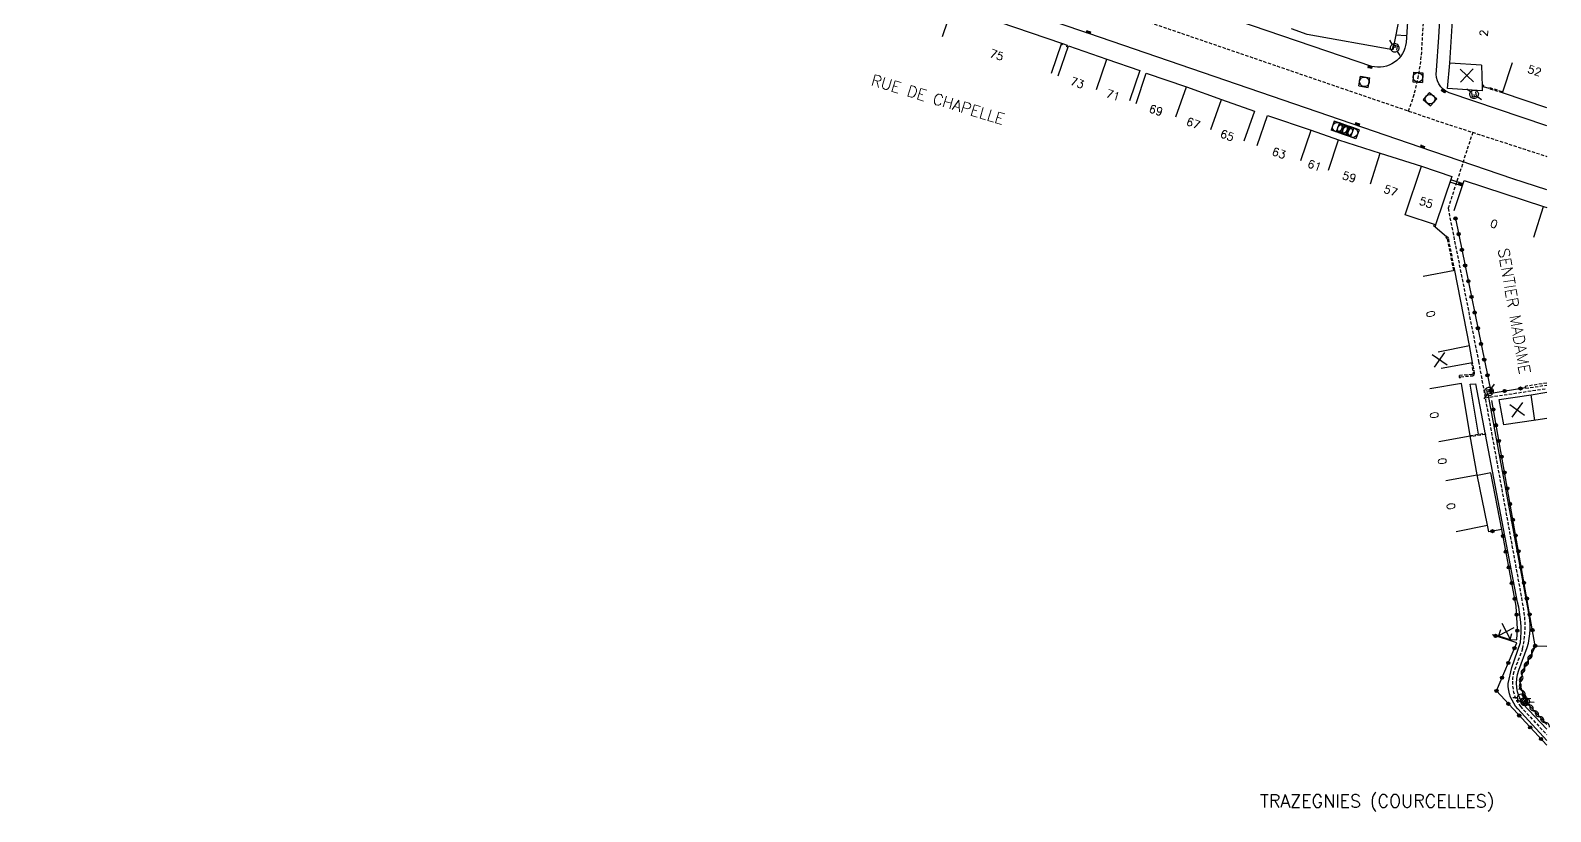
# Model space of a CAD drawing. Extents: x 146000 to 147001, y 128004 to 129000.
# Drawn here: x 146763.1 to 147000.6, y 128003.6 to 128125.6 of the extents above; entities that cross this region are included whole.
import ezdxf
from ezdxf.enums import TextEntityAlignment as Align

# ---------------------------------------------------------------- set-up
doc = ezdxf.new("R2010")
doc.units = 0
doc.header["$MEASUREMENT"] = 0
doc.linetypes.add('DASHED', pattern=[0.75, 0.5, -0.25])
doc.layers.get('0').update_dxf_attribs({"linetype": 'CONTINUOUS'})
for name, color, linetype in [('W0001', 6, 'DASHED'), ('W0008', 7, 'CONTINUOUS'), ('W0100', 7, 'CONTINUOUS'), ('W0112', 1, 'DASHED'), ('W0310', 3, 'CONTINUOUS'), ('W0322', 7, 'CONTINUOUS'), ('W0334', 7, 'CONTINUOUS'), ('W0400', 7, 'CONTINUOUS'), ('W0420', 7, 'CONTINUOUS'), ('W0471', 7, 'CONTINUOUS'), ('W0980', 7, 'CONTINUOUS'), ('W0989', 7, 'CONTINUOUS'), ('W0991', 7, 'CONTINUOUS'), ('W1102', 7, 'CONTINUOUS')]:
    doc.layers.add(name, color=color, linetype=linetype)
doc.styles.get("Standard").update_dxf_attribs({"font": 'romans.shx', "width": 0.85})

# ---------------------------------------------------------------- blocks, each defined once
blk = doc.blocks.new('t991o')
at = {"color": 0, "linetype": 'Continuous'}
for p, q in [((-1, 1), (1, -1)), ((-1, -1), (1, 1))]:
    blk.add_line(p, q, dxfattribs=at)
blk = doc.blocks.new('t322o')
at = {"color": 0, "linetype": 'Continuous'}
for radius in [0.25, 0.15]:
    blk.add_circle((0, 0), radius, dxfattribs=at)
blk = doc.blocks.new('t310o')
at = {"color": 0, "linetype": 'Continuous'}
for centre, start, end in [((-0.5, 0.38), 216.8699, 323.1304), ((0.5, -0.37), 36.8699, 143.1303)]:
    blk.add_arc(centre, 0.625, start, end, dxfattribs=at)
blk = doc.blocks.new('T400')
for p, q in [((-0.15, 0.3), (0.15, 0.3)), ((-0.15, -0.25), (-0.15, 0.3)), ((-0.15, 0.15), (0.15, 0.15)), ((-0.15, 0), (0.15, 0)), ((0.15, 0.3), (0.15, -0.25)), ((-0.15, -0.15), (0.15, -0.15)), ((-0.15, -0.25), (-0.15, -0.3)), ((-0.15, -0.3), (0.15, -0.3)), ((0.15, -0.3), (0.15, -0.25))]:
    blk.add_line(p, q)
blk = doc.blocks.new('T420')
for p, q in [((0.75, 0.75), (-0.75, 0.75)), ((-0.75, 0.75), (-0.75, -0.75)), ((0.75, 0.75), (0.75, -0.75)), ((0.75, -0.75), (-0.75, -0.75))]:
    blk.add_line(p, q)
blk.add_ellipse((0, 0), major_axis=(-0.53, 0.53), ratio=1, start_param=3.926991, end_param=10.210176)
blk = doc.blocks.new('T471')
for p, q in [((-0.333334, 0.333334), (-0.333334, -0.333334)), ((-0.333334, 0.333334), (0.333334, 0.333334)), ((-0.333334, 0), (0, 0)), ((0.500001, 0.500001), (1.000002, 1.000002)), ((-0.500001, -0.500001), (-1.000002, -1.000002)), ((-0.333334, -0.333334), (0.333334, -0.333334))]:
    blk.add_line(p, q)
blk.add_ellipse((0, 0), major_axis=(0.471405, 0.471405), ratio=1, start_param=5.4977871438, end_param=11.780972451)

msp = doc.modelspace()

# ---------------------------------------------------------------- linework, layer by layer
at = {"layer": 'W0001', "flags": 128}
msp.add_lwpolyline([(146978.4, 128113.04, 0.082216), (146980.53, 128123.58), (146981.72, 128142.9), (146981.77, 128146.42, 0.09103), (146976.35, 128174.22), (146968.43, 128194.51), (146964.83, 128202.97), (146959.72, 128214.18), (146937.81, 128261.38, 0.018363), (146925.73, 128281.21), (146912.96, 128301.75), (146911.29, 128308.61), (146905.88, 128316.62), (146893.43, 128330.65)], format="xyb", dxfattribs=at)
for points in [[(146764.38, 128187.07), (146789.76, 128178.4), (146805.02, 128173.19), (146842.42, 128160.35), (146887.21, 128145.02), (146900.96, 128139.5), (146929.96, 128129.62), (146971.11, 128115.53), (146983.2, 128111.4), (147000, 128105.95)], [(146990.37, 128068.25), (147000, 128069.7)]]:
    msp.add_lwpolyline(points, dxfattribs=at)
at = {"layer": 'W0001'}
msp.add_lwpolyline([(146988.43, 128109.71), (146984.58, 128097.84), (146989.34, 128073.93), (146996.14, 128036.47, -0.119671), (146996.21, 128029.04), (146994.84, 128025.44, 0.229348), (146995.87, 128020.05), (147000, 128015.6)], format="xyb", dxfattribs=at)
at = {"layer": 'W0008'}
msp.add_lwpolyline([(147000, 128100.71), (146994.69, 128102.45), (146980.23, 128107.39), (146928.43, 128125.14), (146899.42, 128134.99), (146885.55, 128141.36), (146846.72, 128154.67), (146801.93, 128170.05), (146763.09, 128183.28)], dxfattribs=at)
for points in [[(146979.09, 128140.09), (146978.03, 128123.74, -0.453745), (146972.65, 128120.01), (146930.64, 128134.38)], [(147000, 128110.71), (146984.74, 128115.9, -0.351246), (146982.75, 128119.35), (146983.12, 128124.6), (146983.62, 128132.61)], [(147000, 128014.74), (146995.47, 128019.64, -0.179018), (146993.95, 128023.62), (146994.55, 128026.11), (146995.91, 128030.03, 0.081613), (146995.44, 128036.34), (146988.92, 128070.44)], [(147000, 128016.49), (146996.27, 128020.45, -0.236031), (146995.62, 128025.7), (146996.96, 128029.24, 0.117607), (146997.15, 128034.92), (146990.82, 128068.87), (146991.3, 128068.96)]]:
    msp.add_lwpolyline(points, format="xyb", dxfattribs=at)
at = {"layer": 'W0100'}
for points in [[(146972.06, 128132.6), (146977.06, 128132.62), (146977.08, 128128.38), (146975.94, 128122.58), (146962.56, 128124.98), (146960.14, 128125.85)], [(146905.59, 128124.66), (146907.2, 128129.4), (146924.16, 128123.65), (146922.55, 128118.92)], [(146989.82, 128120.19), (146989.9, 128116.89), (146989.91, 128116.18), (146984.51, 128116.55), (146984.83, 128120.52), (146985.49, 128130.58), (146990.48, 128130.25)], [(146923.64, 128118.51), (146925.28, 128123.23), (146931.29, 128121.14), (146936.44, 128119.38), (146934.81, 128114.65)], [(147000, 128113.56), (146993.08, 128115.86), (146994.66, 128120.61)], [(146935.83, 128114.21), (146937.43, 128118.95), (146943.72, 128116.82), (146949.17, 128114.86), (146954.35, 128113.02), (146952.67, 128108.31)], [(146954.76, 128107.63), (146956.38, 128112.36), (146963.21, 128110.03), (146967.46, 128108.54), (146973.96, 128106.44), (146980.44, 128104.4), (146985.14, 128102.82), (146982.64, 128095.26), (146977.89, 128096.83)], [(146985.54, 128097.48), (146987.07, 128102.21), (146999.5, 128098.1), (147000, 128097.95)], [(146983.5, 128072.86), (146988.42, 128073.75), (146987.94, 128076.42), (146985.62, 128088.14), (146980.71, 128087.17)], [(146985.83, 128047.37), (146990.73, 128048.37), (146989.14, 128056.2), (146988.04, 128062.29), (146986.68, 128070.46), (146981.75, 128069.64)], [(147000, 128065), (146998.29, 128064.73), (146993.29, 128064), (146992.56, 128068), (146997.56, 128068.73), (147000, 128069.12)], [(146992.78, 128032.01), (146992.48, 128031.06), (146994.26, 128030.5), (146994.56, 128031.45)]]:
    msp.add_lwpolyline(points, dxfattribs=at)
at = {"layer": 'W0112', "flags": 128}
for points in [[(146924.16, 128123.65), (146924.33, 128123.59), (146924.24, 128123.35), (146924.08, 128123.42)], [(146925.2, 128122.99), (146925, 128123.07), (146925.09, 128123.3), (146925.28, 128123.23)]]:
    msp.add_lwpolyline(points, dxfattribs=at)
at = {"layer": 'W0112'}
for points in [[(146989.9, 128116.89), (146990.11, 128116.82), (146990.17, 128117.01), (146989.9, 128117.1)], [(146993.08, 128115.86), (146990.99, 128116.53), (146991.05, 128116.72), (146993.14, 128116.05)], [(146982.64, 128095.26), (146982.55, 128094.97), (146982.36, 128095.03), (146982.45, 128095.32)], [(146985.62, 128088.14), (146984.65, 128093.16), (146984.34, 128093.42), (146984.21, 128093.27), (146984.46, 128093.05), (146985.42, 128088.11)], [(146988.23, 128073.71), (146988.52, 128072.07), (146988.48, 128071.97), (146988.34, 128071.89), (146986.33, 128071.73), (146986.32, 128071.4), (146986.52, 128071.39), (146986.53, 128071.54), (146988.4, 128071.69), (146988.64, 128071.83), (146988.72, 128072.05), (146988.42, 128073.75)], [(146988.03, 128062.35), (146990.39, 128062.72), (146990.42, 128062.53), (146988.06, 128062.16)]]:
    msp.add_lwpolyline(points, dxfattribs=at)
msp.add_lwpolyline([(147000, 128070.54), (146996.64, 128070.03), (146996.68, 128069.73), (147000, 128070.24, 0.309403)], format="xyb", dxfattribs=at)
at = {"layer": 'W0310'}
msp.add_lwpolyline([(147000, 128017.23), (146996.87, 128020.62), (146995.8, 128023.48), (146996.35, 128025.75), (146998.18, 128029.31)], dxfattribs=at)
at = {"layer": 'W0322'}
for points in [[(146985.74, 128096.26), (146991.3, 128068.96), (146996.67, 128069.83)], [(146998.2, 128029.5), (146991.39, 128067.82)], [(146994.26, 128030.5), (146995.32, 128030.43), (146995.41, 128032.18), (146995.21, 128035.7), (146992.96, 128047.69), (146990.96, 128047.3)], [(146995.3, 128029.95), (146991.52, 128031.21)], [(147000, 128013.97), (146992.14, 128022.45), (146995.3, 128029.95)], [(146998.2, 128029.5), (147000, 128029.45)]]:
    msp.add_lwpolyline(points, dxfattribs=at)
at = {"layer": 'W0334'}
for points in [[(146978.09, 128124.8), (146976.39, 128124.88)], [(146990.99, 128116.53), (146990.11, 128116.82)], [(146984.87, 128102), (146986.8, 128101.37)], [(146984.98, 128102.33), (146986.9, 128101.71)], [(146982.55, 128094.97), (146984.34, 128093.42)], [(146989.34, 128062.55), (146988.02, 128070.39), (146988.92, 128070.44)], [(146992.96, 128047.69), (146991.28, 128056.54), (146989.15, 128056.12)], [(146990.96, 128047.3), (146990.73, 128048.37)]]:
    msp.add_lwpolyline(points, dxfattribs=at)
at = {"layer": 'W0334', "flags": 128}
msp.add_lwpolyline([(146924.33, 128123.59), (146925.09, 128123.3)], dxfattribs=at)
at = {"layer": 'W1102'}
for p, q in [((146929.67, 128116.42), (146931.29, 128121.14)), ((146989.82, 128120.19), (146984.83, 128120.52)), ((146942.03, 128112.11), (146943.72, 128116.82)), ((146947.49, 128110.15), (146949.17, 128114.86)), ((146961.59, 128105.3), (146963.21, 128110.03)), ((146965.92, 128103.78), (146967.46, 128108.54)), ((146972.46, 128101.67), (146973.96, 128106.44)), ((146977.89, 128096.83), (146980.44, 128104.4)), ((146997.96, 128093.35), (146999.5, 128098.1)), ((146983.04, 128075.44), (146987.94, 128076.42)), ((146998.15, 128064.71), (146997.56, 128068.73)), ((146983.12, 128061.41), (146988.04, 128062.29)), ((146984.22, 128055.31), (146989.14, 128056.2))]:
    msp.add_line(p, q, dxfattribs=at)

# ---------------------------------------------------------------- block references
at = {"layer": 'W0310'}
for p, rotation in [((146997.67, 128028.32), 62.8238426123655), ((146996.53, 128026.1), 62.8238426123655), ((146997.1, 128027.21), 62.8238426123655), ((146995.86, 128023.7), 76.5293783546623), ((146996.15, 128024.92), 76.5293783546623), ((146996.16, 128022.52), 110.38467032361), ((146996.6, 128021.35), 110.38467032361), ((146997.19, 128020.27), 132.780883027133), ((146998.04, 128019.36), 132.780883027133), ((146998.88, 128018.44), 132.780883027133), ((146999.73, 128017.52), 132.780883027133)]:
    msp.add_blockref('t310o', p, dxfattribs=dict(at, rotation=rotation))
at = {"layer": 'W0322'}
for p, rotation in [((146985.74, 128096.26), 281.507731903961), ((146986.24, 128093.81), 281.507731903961), ((146986.74, 128091.36), 281.507731903961), ((146987.24, 128088.91), 281.507731903961), ((146987.74, 128086.46), 281.507731903961), ((146988.24, 128084.01), 281.507731903961), ((146988.74, 128081.56), 281.507731903961), ((146989.24, 128079.11), 281.507731903961), ((146989.73, 128076.66), 281.507731903961), ((146990.23, 128074.21), 281.507731903961), ((146990.73, 128071.76), 281.507731903961), ((146991.23, 128069.31), 281.507731903961), ((146993.42, 128069.3), 9.17263395212752), ((146995.89, 128069.7), 9.17263395212752), ((146991.64, 128066.42), 100.077519037429), ((146992.07, 128063.96), 100.077519037429), ((146992.51, 128061.5), 100.077519037429), ((146992.95, 128059.04), 100.077519037429), ((146993.39, 128056.57), 100.077519037429), ((146993.82, 128054.11), 100.077519037429), ((146994.26, 128051.65), 100.077519037429), ((146994.7, 128049.19), 100.077519037429), ((146991.52, 128047.41), 190.988811978316), ((146993.15, 128046.67), 100.644757478102), ((146995.14, 128046.73), 100.077519037429), ((146993.61, 128044.21), 100.644757478102), ((146995.57, 128044.27), 100.077519037429), ((146994.07, 128041.76), 100.644757478102), ((146996.01, 128041.81), 100.077519037429), ((146994.54, 128039.3), 100.644757478102), ((146996.45, 128039.34), 100.077519037429), ((146995, 128036.84), 100.644757478102), ((146996.89, 128036.88), 100.077519037429), ((146995.29, 128034.36), 93.1750457223584), ((146997.32, 128034.42), 100.077519037429), ((146992, 128031.05), 160.383448045383), ((146995.39, 128031.87), 86.99782980166599), ((146997.76, 128031.96), 100.077519037429), ((146994.96, 128029.14), 67.1098374228792), ((146998.2, 128029.5), 100.077519037429), ((146998.2, 128029.5), 358.409618832895), ((146993.99, 128026.83), 67.1098374228792), ((146993.01, 128024.53), 67.1098374228792), ((146992.14, 128022.45), 132.838525674349), ((146994, 128020.44), 132.838525674349), ((146995.7, 128018.61), 132.838525674349), ((146997.4, 128016.77), 132.838525674349), ((146999.1, 128014.94), 132.838525674349)]:
    msp.add_blockref('t322o', p, dxfattribs=dict(at, rotation=rotation))
at = {"layer": 'W0400'}
for p, rotation in [((146928.37, 128125.35), 251.261863554527), ((146972.36, 128119.91), 252.2913667666316), ((146983.85, 128116.19), 234.361202409945), ((146970.39, 128110.98), 251.081099514062), ((146980.58, 128107.46), 251.122724506305), ((146986.53, 128101.64), 251.9090865244378)]:
    msp.add_blockref('T400', p, dxfattribs=dict(at, rotation=rotation))
at = {"layer": 'W0420'}
for p, rotation in [((146971.5, 128117.6), 169.837619267105), ((146979.86, 128118.3), 86.6377891040982), ((146981.76, 128114.89), 138.135246651965), ((146967.26, 128110.51), 341.169585131107), ((146968.07, 128110.23), 341.169585131107), ((146968.88, 128109.95), 341.169585131107), ((146969.71, 128109.66), 340.699641257864)]:
    msp.add_blockref('T420', p, dxfattribs=dict(at, rotation=rotation))
at = {"layer": 'W0471'}
for p, rotation in [((146976.25, 128122.91), 258.911594003119), ((146988.65, 128115.64), 99.61978758495171), ((146990.98, 128069.23), 9.17263395212759), ((146996.1, 128021.35), 132.8276711603669), ((146996.61, 128020.8), 131.9314270247514)]:
    msp.add_blockref('T471', p, dxfattribs=dict(at, rotation=rotation))
at = {"layer": 'W0991'}
for p, rotation in [((146987.5, 128118.58), 1.50213436319965), ((146983.27, 128074.18), 10.15643757530536), ((146995.37, 128066.37), 278.2747705378334), ((146993.67, 128031.73), 72.490929603124)]:
    msp.add_blockref('t991o', p, dxfattribs=dict(at, rotation=rotation))

# ---------------------------------------------------------------- texts
at = {"layer": 'W0980'}
msp.add_text('TRAZEGNIES (COURCELLES)', height=2, dxfattribs=at).set_placement((146973.51, 128005.13), align=Align.MIDDLE)
at = {"layer": 'W0989'}
for s, rotation, p in [('RUE DE CHAPELLE', 343.1722, (146904.89, 128114.83)), ('SENTIER MADAME', 279.7853, (146994.92, 128081.8))]:
    msp.add_text(s, height=1.75, rotation=rotation, dxfattribs=at).set_placement(p, align=Align.MIDDLE)
at = {"layer": 'W0991'}
for s, rotation, p in [('2', 86.2324, (146990.15, 128125.22)), ('75', 341.2948, (146914.07, 128121.79)), ('52', 341.6398, (146998.1, 128119.34)), ('73', 340.8779, (146926.65, 128117.46)), ('71', 341.0419, (146932.24, 128115.53)), ('69', 341.2965, (146938.95, 128113.16)), ('67', 340.2511, (146944.78, 128111.13)), ('65', 340.3638, (146950.08, 128109.23)), ('63', 341.1696, (146958.17, 128106.47)), ('61', 340.6996, (146963.72, 128104.55)), ('59', 342.0636, (146969.15, 128102.74)), ('57', 341.3761, (146975.62, 128100.6)), ('55', 341.6957, (146981.17, 128098.75)), ('0', 341.5785, (146991.76, 128095.41)), ('0', 281.2177, (146981.87, 128081.33)), ('0', 279.4654, (146982.43, 128065.54)), ('0', 280.209, (146983.67, 128058.35)), ('0', 281.4915, (146985.03, 128051.31))]:
    msp.add_text(s, height=1.25, rotation=rotation, dxfattribs=at).set_placement(p, align=Align.MIDDLE)

doc.saveas('drawing.dxf')
